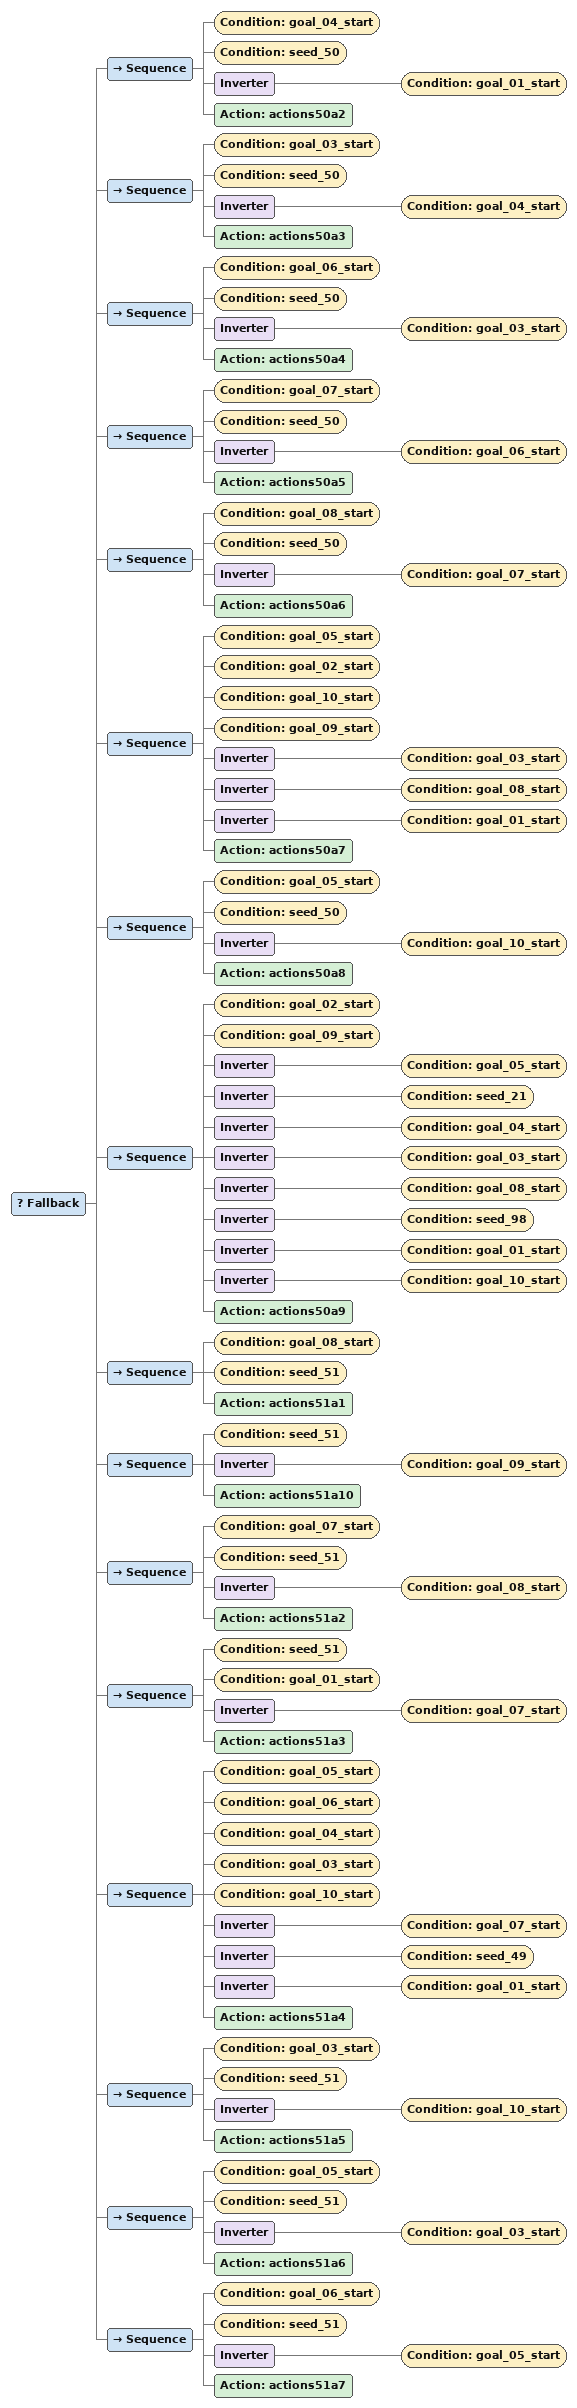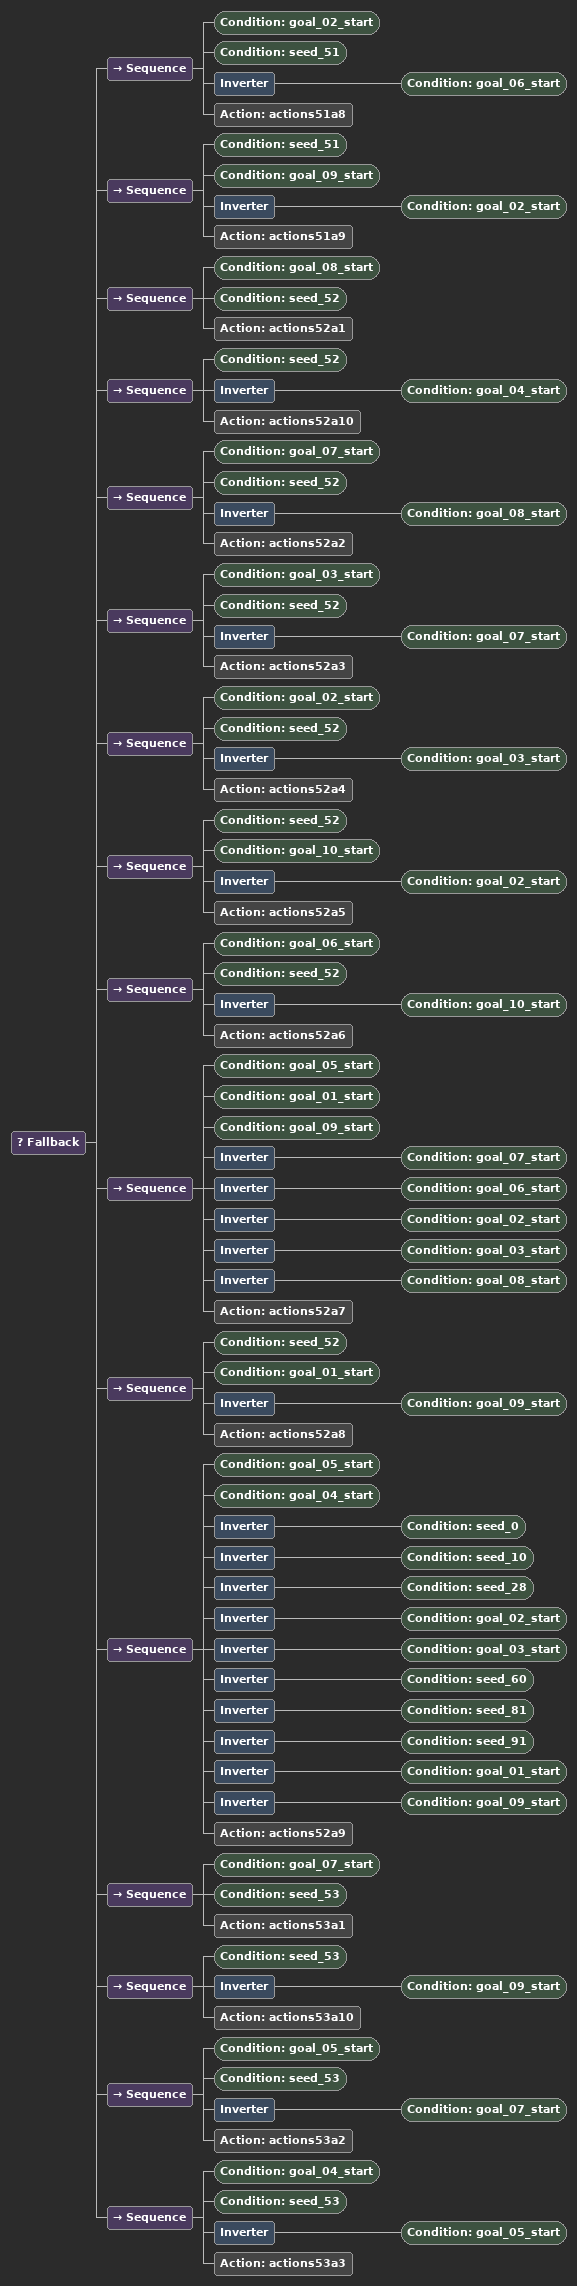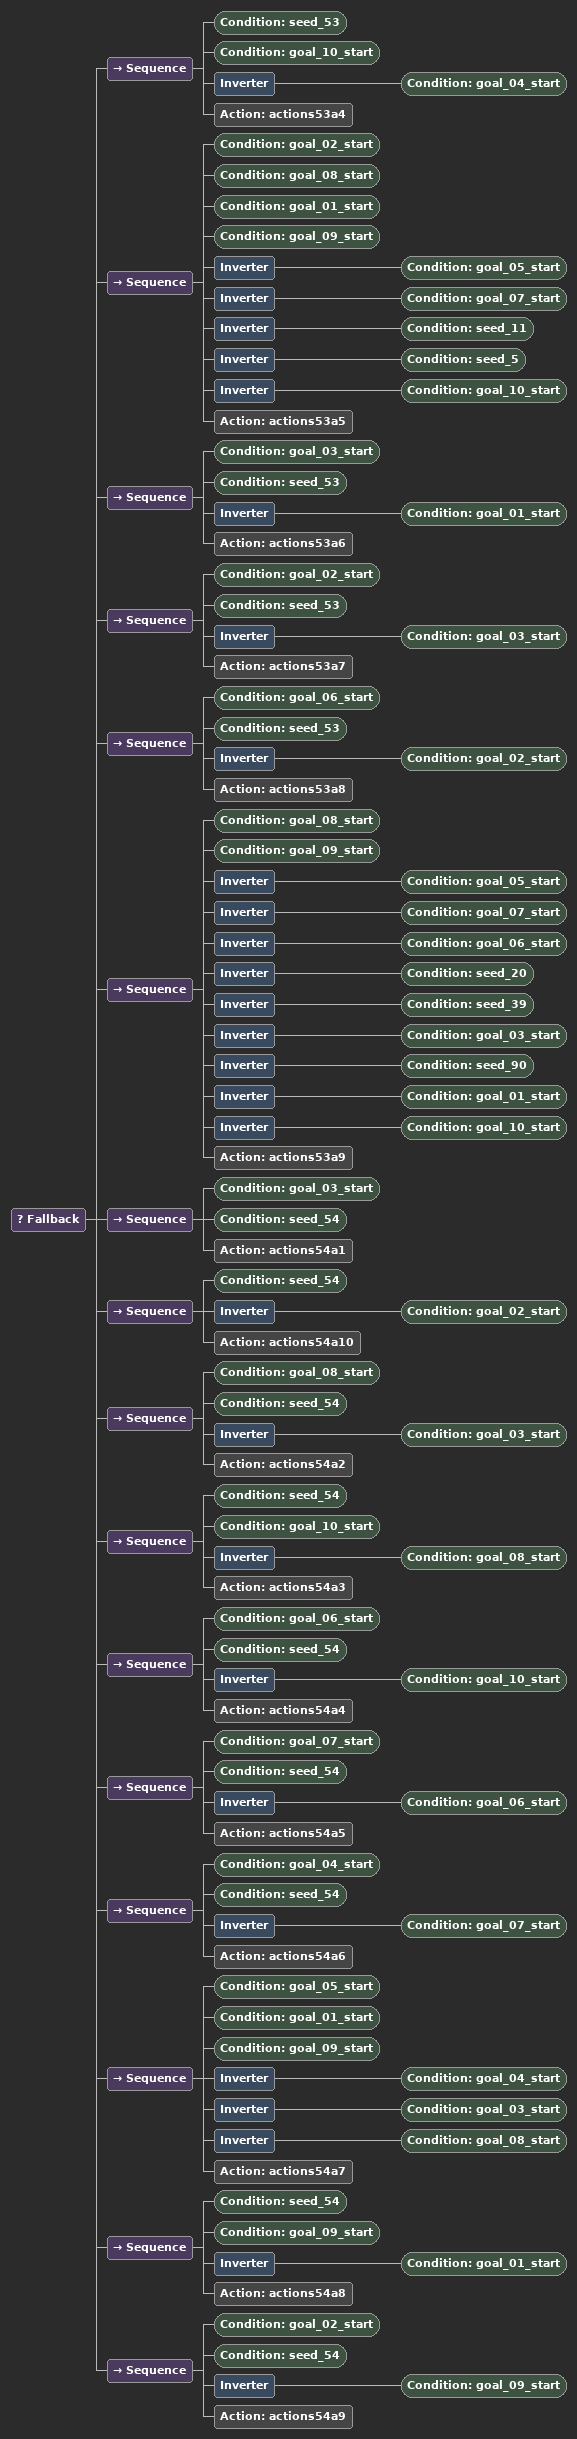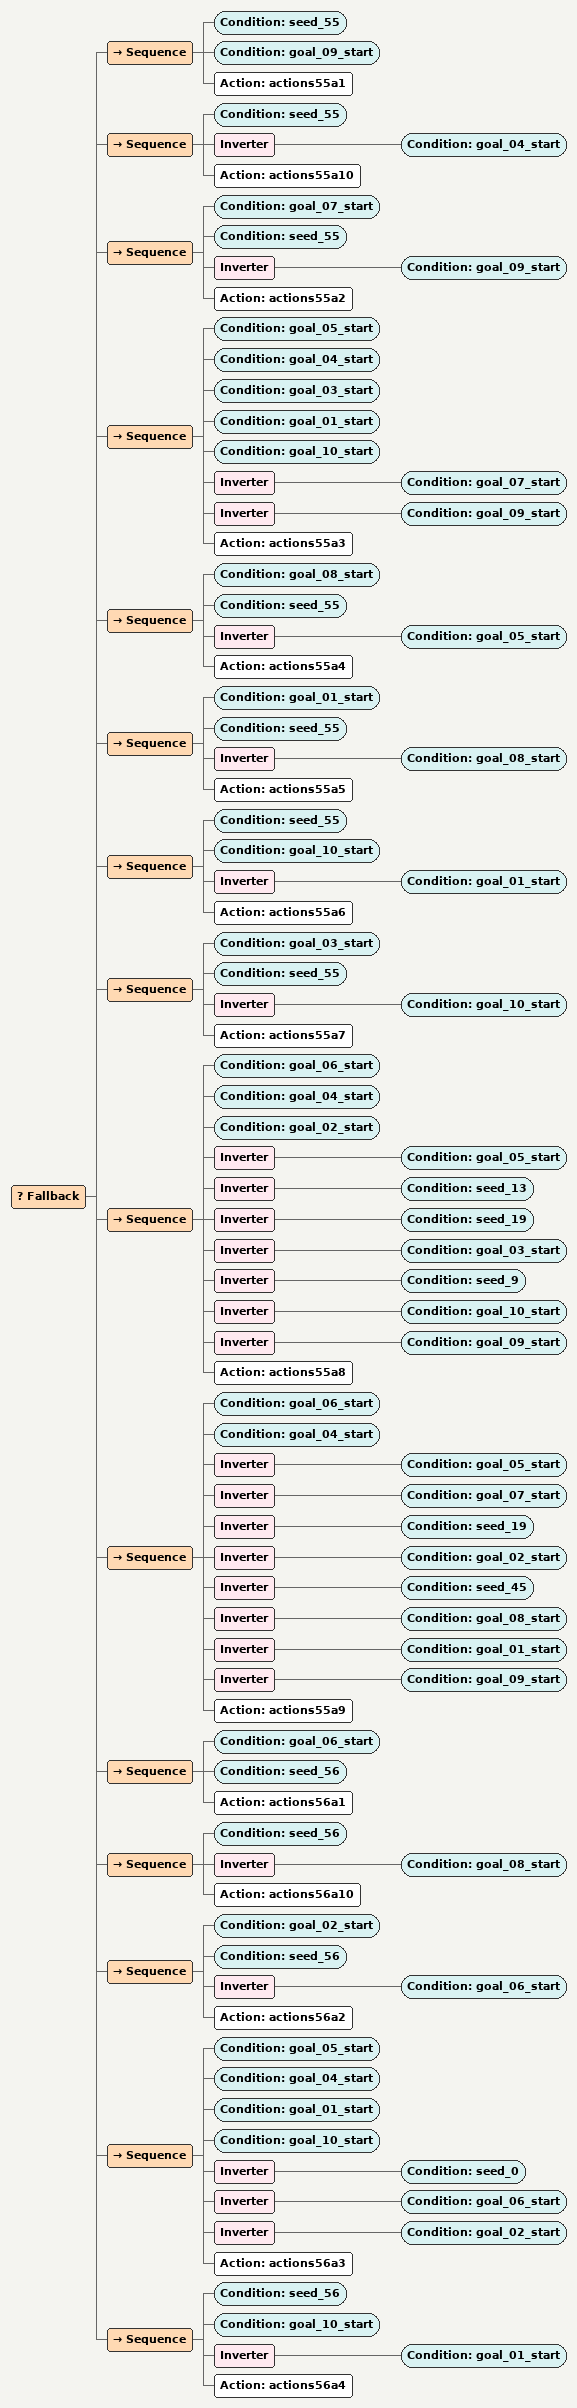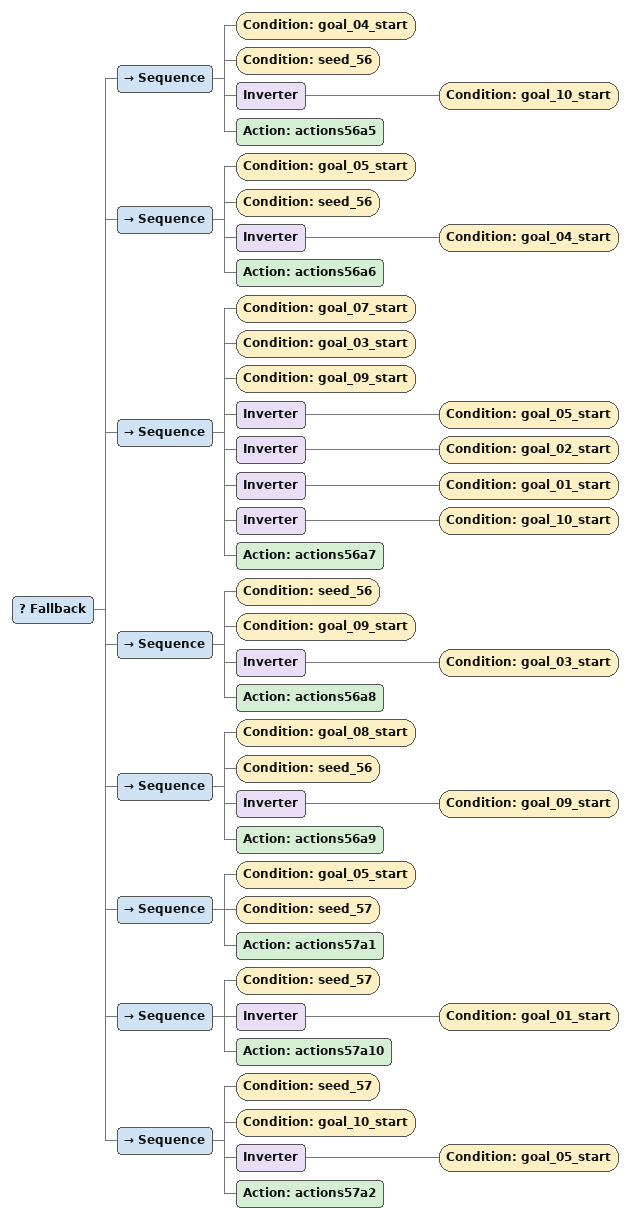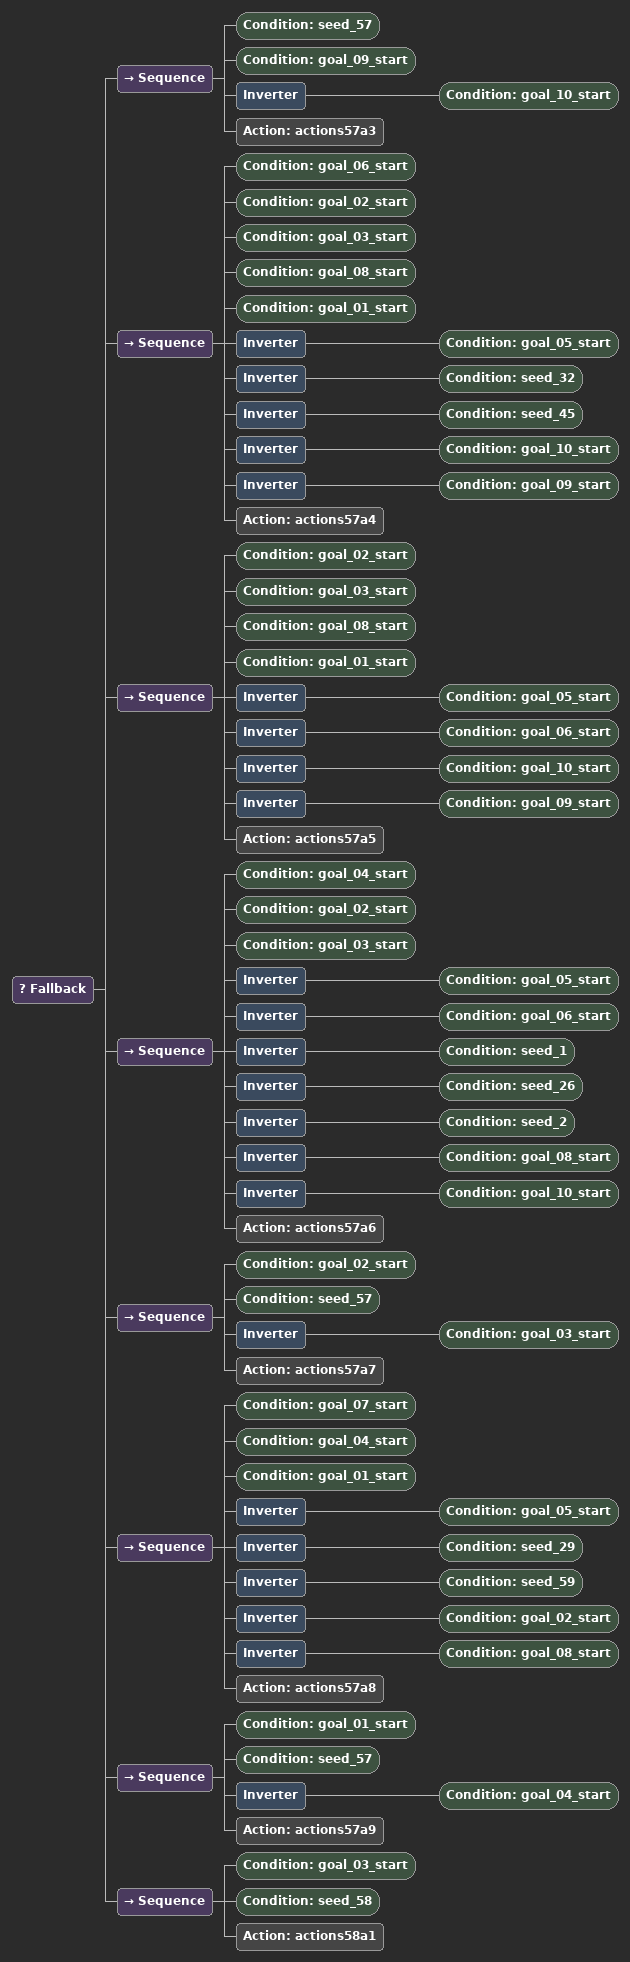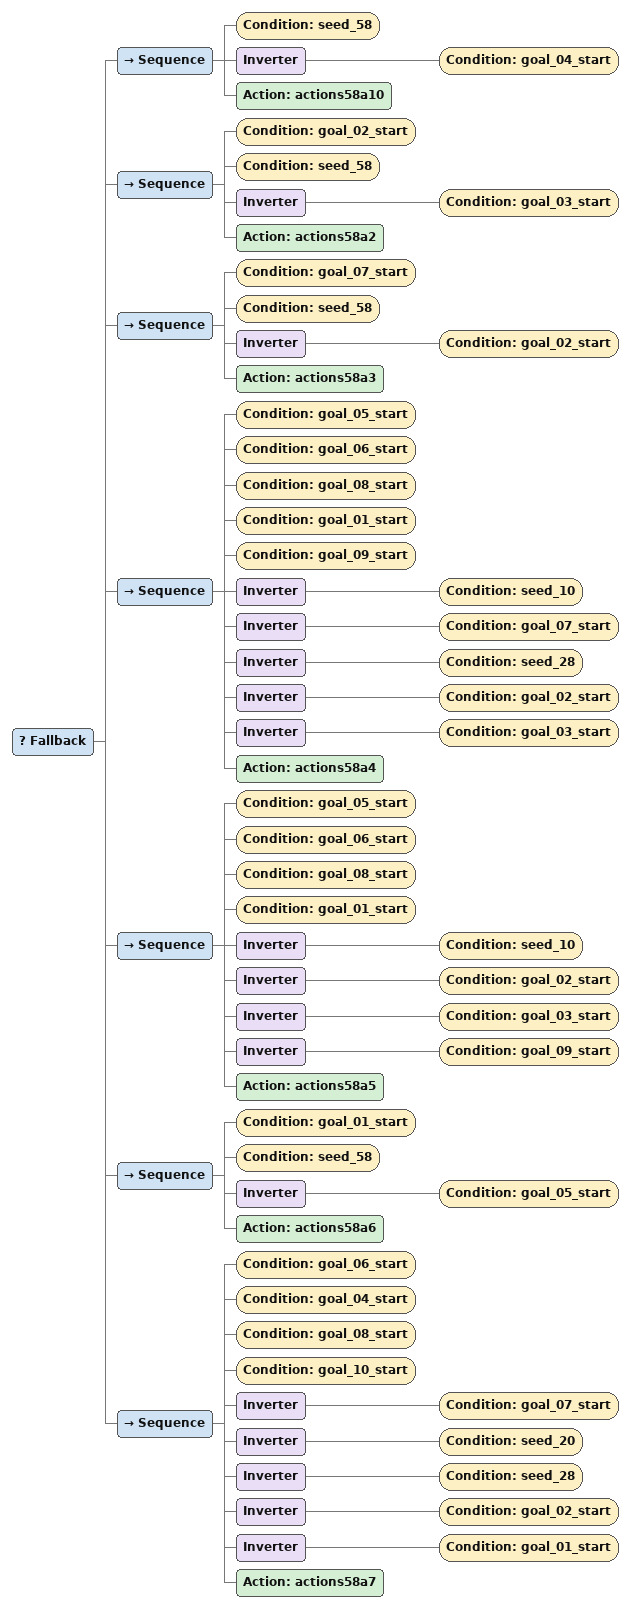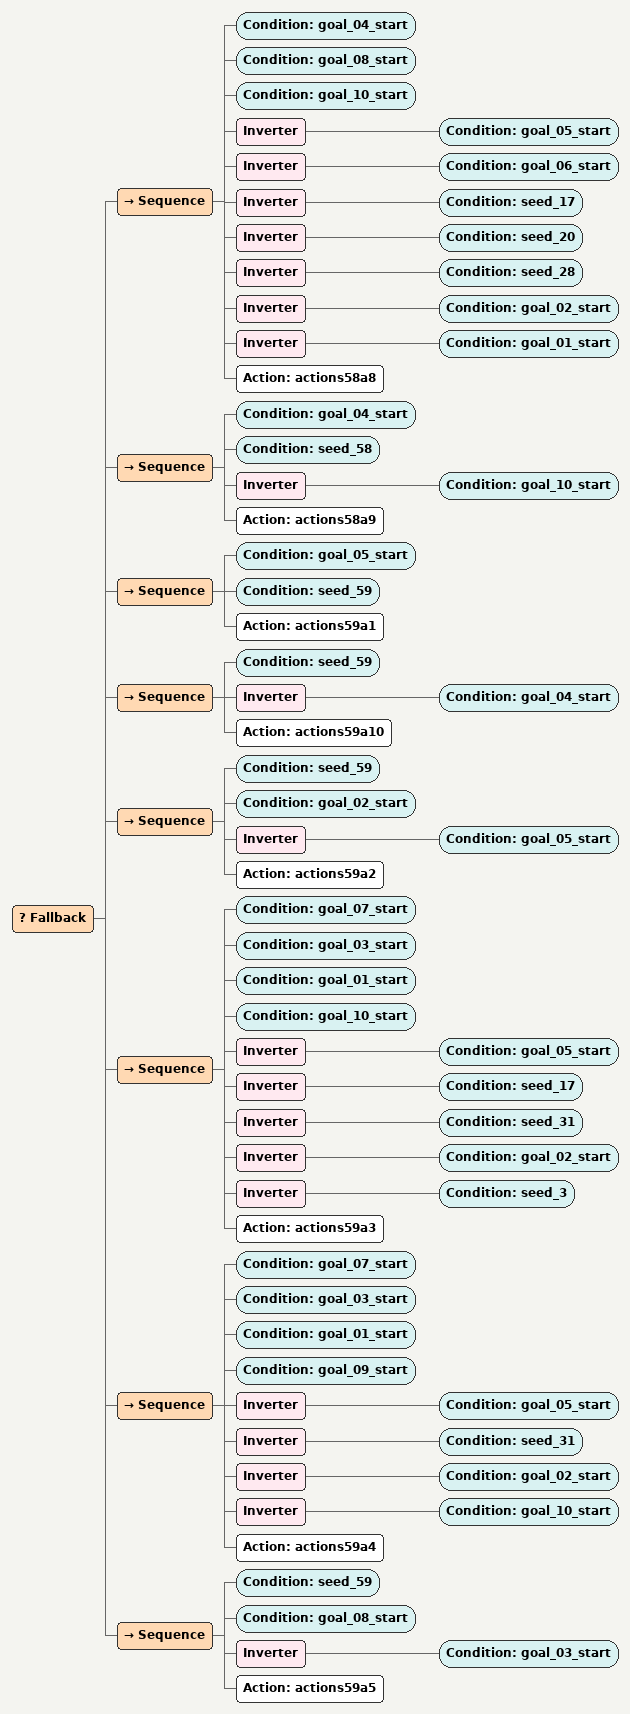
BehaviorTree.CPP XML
<Fallback>
      <Sequence>
        <Condition ID="goal_04_start"/>
        <Condition ID="seed_50"/>
        <Inverter>
          <Condition ID="goal_01_start"/>
        </Inverter>
        <Action ID="actions50a2"/>
      </Sequence>
      <Sequence>
        <Condition ID="goal_03_start"/>
        <Condition ID="seed_50"/>
        <Inverter>
          <Condition ID="goal_04_start"/>
        </Inverter>
        <Action ID="actions50a3"/>
      </Sequence>
      <Sequence>
        <Condition ID="goal_06_start"/>
        <Condition ID="seed_50"/>
        <Inverter>
          <Condition ID="goal_03_start"/>
        </Inverter>
        <Action ID="actions50a4"/>
      </Sequence>
      <Sequence>
        <Condition ID="goal_07_start"/>
        <Condition ID="seed_50"/>
        <Inverter>
          <Condition ID="goal_06_start"/>
        </Inverter>
        <Action ID="actions50a5"/>
      </Sequence>
      <Sequence>
        <Condition ID="goal_08_start"/>
        <Condition ID="seed_50"/>
        <Inverter>
          <Condition ID="goal_07_start"/>
        </Inverter>
        <Action ID="actions50a6"/>
      </Sequence>
      <Sequence>
        <Condition ID="goal_05_start"/>
        <Condition ID="goal_02_start"/>
        <Condition ID="goal_10_start"/>
        <Condition ID="goal_09_start"/>
        <Inverter>
          <Condition ID="goal_03_start"/>
        </Inverter>
        <Inverter>
          <Condition ID="goal_08_start"/>
        </Inverter>
        <Inverter>
          <Condition ID="goal_01_start"/>
        </Inverter>
        <Action ID="actions50a7"/>
      </Sequence>
      <Sequence>
        <Condition ID="goal_05_start"/>
        <Condition ID="seed_50"/>
        <Inverter>
          <Condition ID="goal_10_start"/>
        </Inverter>
        <Action ID="actions50a8"/>
      </Sequence>
      <Sequence>
        <Condition ID="goal_02_start"/>
        <Condition ID="goal_09_start"/>
        <Inverter>
          <Condition ID="goal_05_start"/>
        </Inverter>
        <Inverter>
          <Condition ID="seed_21"/>
        </Inverter>
        <Inverter>
          <Condition ID="goal_04_start"/>
        </Inverter>
        <Inverter>
          <Condition ID="goal_03_start"/>
        </Inverter>
        <Inverter>
          <Condition ID="goal_08_start"/>
        </Inverter>
        <Inverter>
          <Condition ID="seed_98"/>
        </Inverter>
        <Inverter>
          <Condition ID="goal_01_start"/>
        </Inverter>
        <Inverter>
          <Condition ID="goal_10_start"/>
        </Inverter>
        <Action ID="actions50a9"/>
      </Sequence>
      <Sequence>
        <Condition ID="goal_08_start"/>
        <Condition ID="seed_51"/>
        <Action ID="actions51a1"/>
      </Sequence>
      <Sequence>
        <Condition ID="seed_51"/>
        <Inverter>
          <Condition ID="goal_09_start"/>
        </Inverter>
        <Action ID="actions51a10"/>
      </Sequence>
      <Sequence>
        <Condition ID="goal_07_start"/>
        <Condition ID="seed_51"/>
        <Inverter>
          <Condition ID="goal_08_start"/>
        </Inverter>
        <Action ID="actions51a2"/>
      </Sequence>
      <Sequence>
        <Condition ID="seed_51"/>
        <Condition ID="goal_01_start"/>
        <Inverter>
          <Condition ID="goal_07_start"/>
        </Inverter>
        <Action ID="actions51a3"/>
      </Sequence>
      <Sequence>
        <Condition ID="goal_05_start"/>
        <Condition ID="goal_06_start"/>
        <Condition ID="goal_04_start"/>
        <Condition ID="goal_03_start"/>
        <Condition ID="goal_10_start"/>
        <Inverter>
          <Condition ID="goal_07_start"/>
        </Inverter>
        <Inverter>
          <Condition ID="seed_49"/>
        </Inverter>
        <Inverter>
          <Condition ID="goal_01_start"/>
        </Inverter>
        <Action ID="actions51a4"/>
      </Sequence>
      <Sequence>
        <Condition ID="goal_03_start"/>
        <Condition ID="seed_51"/>
        <Inverter>
          <Condition ID="goal_10_start"/>
        </Inverter>
        <Action ID="actions51a5"/>
      </Sequence>
      <Sequence>
        <Condition ID="goal_05_start"/>
        <Condition ID="seed_51"/>
        <Inverter>
          <Condition ID="goal_03_start"/>
        </Inverter>
        <Action ID="actions51a6"/>
      </Sequence>
      <Sequence>
        <Condition ID="goal_06_start"/>
        <Condition ID="seed_51"/>
        <Inverter>
          <Condition ID="goal_05_start"/>
        </Inverter>
        <Action ID="actions51a7"/>
      </Sequence>
</Fallback>

<Fallback>
      <Sequence>
        <Condition ID="goal_02_start"/>
        <Condition ID="seed_51"/>
        <Inverter>
          <Condition ID="goal_06_start"/>
        </Inverter>
        <Action ID="actions51a8"/>
      </Sequence>
      <Sequence>
        <Condition ID="seed_51"/>
        <Condition ID="goal_09_start"/>
        <Inverter>
          <Condition ID="goal_02_start"/>
        </Inverter>
        <Action ID="actions51a9"/>
      </Sequence>
      <Sequence>
        <Condition ID="goal_08_start"/>
        <Condition ID="seed_52"/>
        <Action ID="actions52a1"/>
      </Sequence>
      <Sequence>
        <Condition ID="seed_52"/>
        <Inverter>
          <Condition ID="goal_04_start"/>
        </Inverter>
        <Action ID="actions52a10"/>
      </Sequence>
      <Sequence>
        <Condition ID="goal_07_start"/>
        <Condition ID="seed_52"/>
        <Inverter>
          <Condition ID="goal_08_start"/>
        </Inverter>
        <Action ID="actions52a2"/>
      </Sequence>
      <Sequence>
        <Condition ID="goal_03_start"/>
        <Condition ID="seed_52"/>
        <Inverter>
          <Condition ID="goal_07_start"/>
        </Inverter>
        <Action ID="actions52a3"/>
      </Sequence>
      <Sequence>
        <Condition ID="goal_02_start"/>
        <Condition ID="seed_52"/>
        <Inverter>
          <Condition ID="goal_03_start"/>
        </Inverter>
        <Action ID="actions52a4"/>
      </Sequence>
      <Sequence>
        <Condition ID="seed_52"/>
        <Condition ID="goal_10_start"/>
        <Inverter>
          <Condition ID="goal_02_start"/>
        </Inverter>
        <Action ID="actions52a5"/>
      </Sequence>
      <Sequence>
        <Condition ID="goal_06_start"/>
        <Condition ID="seed_52"/>
        <Inverter>
          <Condition ID="goal_10_start"/>
        </Inverter>
        <Action ID="actions52a6"/>
      </Sequence>
      <Sequence>
        <Condition ID="goal_05_start"/>
        <Condition ID="goal_01_start"/>
        <Condition ID="goal_09_start"/>
        <Inverter>
          <Condition ID="goal_07_start"/>
        </Inverter>
        <Inverter>
          <Condition ID="goal_06_start"/>
        </Inverter>
        <Inverter>
          <Condition ID="goal_02_start"/>
        </Inverter>
        <Inverter>
          <Condition ID="goal_03_start"/>
        </Inverter>
        <Inverter>
          <Condition ID="goal_08_start"/>
        </Inverter>
        <Action ID="actions52a7"/>
      </Sequence>
      <Sequence>
        <Condition ID="seed_52"/>
        <Condition ID="goal_01_start"/>
        <Inverter>
          <Condition ID="goal_09_start"/>
        </Inverter>
        <Action ID="actions52a8"/>
      </Sequence>
      <Sequence>
        <Condition ID="goal_05_start"/>
        <Condition ID="goal_04_start"/>
        <Inverter>
          <Condition ID="seed_0"/>
        </Inverter>
        <Inverter>
          <Condition ID="seed_10"/>
        </Inverter>
        <Inverter>
          <Condition ID="seed_28"/>
        </Inverter>
        <Inverter>
          <Condition ID="goal_02_start"/>
        </Inverter>
        <Inverter>
          <Condition ID="goal_03_start"/>
        </Inverter>
        <Inverter>
          <Condition ID="seed_60"/>
        </Inverter>
        <Inverter>
          <Condition ID="seed_81"/>
        </Inverter>
        <Inverter>
          <Condition ID="seed_91"/>
        </Inverter>
        <Inverter>
          <Condition ID="goal_01_start"/>
        </Inverter>
        <Inverter>
          <Condition ID="goal_09_start"/>
        </Inverter>
        <Action ID="actions52a9"/>
      </Sequence>
      <Sequence>
        <Condition ID="goal_07_start"/>
        <Condition ID="seed_53"/>
        <Action ID="actions53a1"/>
      </Sequence>
      <Sequence>
        <Condition ID="seed_53"/>
        <Inverter>
          <Condition ID="goal_09_start"/>
        </Inverter>
        <Action ID="actions53a10"/>
      </Sequence>
      <Sequence>
        <Condition ID="goal_05_start"/>
        <Condition ID="seed_53"/>
        <Inverter>
          <Condition ID="goal_07_start"/>
        </Inverter>
        <Action ID="actions53a2"/>
      </Sequence>
      <Sequence>
        <Condition ID="goal_04_start"/>
        <Condition ID="seed_53"/>
        <Inverter>
          <Condition ID="goal_05_start"/>
        </Inverter>
        <Action ID="actions53a3"/>
      </Sequence>
</Fallback>

<Fallback>
      <Sequence>
        <Condition ID="seed_53"/>
        <Condition ID="goal_10_start"/>
        <Inverter>
          <Condition ID="goal_04_start"/>
        </Inverter>
        <Action ID="actions53a4"/>
      </Sequence>
      <Sequence>
        <Condition ID="goal_02_start"/>
        <Condition ID="goal_08_start"/>
        <Condition ID="goal_01_start"/>
        <Condition ID="goal_09_start"/>
        <Inverter>
          <Condition ID="goal_05_start"/>
        </Inverter>
        <Inverter>
          <Condition ID="goal_07_start"/>
        </Inverter>
        <Inverter>
          <Condition ID="seed_11"/>
        </Inverter>
        <Inverter>
          <Condition ID="seed_5"/>
        </Inverter>
        <Inverter>
          <Condition ID="goal_10_start"/>
        </Inverter>
        <Action ID="actions53a5"/>
      </Sequence>
      <Sequence>
        <Condition ID="goal_03_start"/>
        <Condition ID="seed_53"/>
        <Inverter>
          <Condition ID="goal_01_start"/>
        </Inverter>
        <Action ID="actions53a6"/>
      </Sequence>
      <Sequence>
        <Condition ID="goal_02_start"/>
        <Condition ID="seed_53"/>
        <Inverter>
          <Condition ID="goal_03_start"/>
        </Inverter>
        <Action ID="actions53a7"/>
      </Sequence>
      <Sequence>
        <Condition ID="goal_06_start"/>
        <Condition ID="seed_53"/>
        <Inverter>
          <Condition ID="goal_02_start"/>
        </Inverter>
        <Action ID="actions53a8"/>
      </Sequence>
      <Sequence>
        <Condition ID="goal_08_start"/>
        <Condition ID="goal_09_start"/>
        <Inverter>
          <Condition ID="goal_05_start"/>
        </Inverter>
        <Inverter>
          <Condition ID="goal_07_start"/>
        </Inverter>
        <Inverter>
          <Condition ID="goal_06_start"/>
        </Inverter>
        <Inverter>
          <Condition ID="seed_20"/>
        </Inverter>
        <Inverter>
          <Condition ID="seed_39"/>
        </Inverter>
        <Inverter>
          <Condition ID="goal_03_start"/>
        </Inverter>
        <Inverter>
          <Condition ID="seed_90"/>
        </Inverter>
        <Inverter>
          <Condition ID="goal_01_start"/>
        </Inverter>
        <Inverter>
          <Condition ID="goal_10_start"/>
        </Inverter>
        <Action ID="actions53a9"/>
      </Sequence>
      <Sequence>
        <Condition ID="goal_03_start"/>
        <Condition ID="seed_54"/>
        <Action ID="actions54a1"/>
      </Sequence>
      <Sequence>
        <Condition ID="seed_54"/>
        <Inverter>
          <Condition ID="goal_02_start"/>
        </Inverter>
        <Action ID="actions54a10"/>
      </Sequence>
      <Sequence>
        <Condition ID="goal_08_start"/>
        <Condition ID="seed_54"/>
        <Inverter>
          <Condition ID="goal_03_start"/>
        </Inverter>
        <Action ID="actions54a2"/>
      </Sequence>
      <Sequence>
        <Condition ID="seed_54"/>
        <Condition ID="goal_10_start"/>
        <Inverter>
          <Condition ID="goal_08_start"/>
        </Inverter>
        <Action ID="actions54a3"/>
      </Sequence>
      <Sequence>
        <Condition ID="goal_06_start"/>
        <Condition ID="seed_54"/>
        <Inverter>
          <Condition ID="goal_10_start"/>
        </Inverter>
        <Action ID="actions54a4"/>
      </Sequence>
      <Sequence>
        <Condition ID="goal_07_start"/>
        <Condition ID="seed_54"/>
        <Inverter>
          <Condition ID="goal_06_start"/>
        </Inverter>
        <Action ID="actions54a5"/>
      </Sequence>
      <Sequence>
        <Condition ID="goal_04_start"/>
        <Condition ID="seed_54"/>
        <Inverter>
          <Condition ID="goal_07_start"/>
        </Inverter>
        <Action ID="actions54a6"/>
      </Sequence>
      <Sequence>
        <Condition ID="goal_05_start"/>
        <Condition ID="goal_01_start"/>
        <Condition ID="goal_09_start"/>
        <Inverter>
          <Condition ID="goal_04_start"/>
        </Inverter>
        <Inverter>
          <Condition ID="goal_03_start"/>
        </Inverter>
        <Inverter>
          <Condition ID="goal_08_start"/>
        </Inverter>
        <Action ID="actions54a7"/>
      </Sequence>
      <Sequence>
        <Condition ID="seed_54"/>
        <Condition ID="goal_09_start"/>
        <Inverter>
          <Condition ID="goal_01_start"/>
        </Inverter>
        <Action ID="actions54a8"/>
      </Sequence>
      <Sequence>
        <Condition ID="goal_02_start"/>
        <Condition ID="seed_54"/>
        <Inverter>
          <Condition ID="goal_09_start"/>
        </Inverter>
        <Action ID="actions54a9"/>
      </Sequence>
</Fallback>

<Fallback>
      <Sequence>
        <Condition ID="seed_55"/>
        <Condition ID="goal_09_start"/>
        <Action ID="actions55a1"/>
      </Sequence>
      <Sequence>
        <Condition ID="seed_55"/>
        <Inverter>
          <Condition ID="goal_04_start"/>
        </Inverter>
        <Action ID="actions55a10"/>
      </Sequence>
      <Sequence>
        <Condition ID="goal_07_start"/>
        <Condition ID="seed_55"/>
        <Inverter>
          <Condition ID="goal_09_start"/>
        </Inverter>
        <Action ID="actions55a2"/>
      </Sequence>
      <Sequence>
        <Condition ID="goal_05_start"/>
        <Condition ID="goal_04_start"/>
        <Condition ID="goal_03_start"/>
        <Condition ID="goal_01_start"/>
        <Condition ID="goal_10_start"/>
        <Inverter>
          <Condition ID="goal_07_start"/>
        </Inverter>
        <Inverter>
          <Condition ID="goal_09_start"/>
        </Inverter>
        <Action ID="actions55a3"/>
      </Sequence>
      <Sequence>
        <Condition ID="goal_08_start"/>
        <Condition ID="seed_55"/>
        <Inverter>
          <Condition ID="goal_05_start"/>
        </Inverter>
        <Action ID="actions55a4"/>
      </Sequence>
      <Sequence>
        <Condition ID="goal_01_start"/>
        <Condition ID="seed_55"/>
        <Inverter>
          <Condition ID="goal_08_start"/>
        </Inverter>
        <Action ID="actions55a5"/>
      </Sequence>
      <Sequence>
        <Condition ID="seed_55"/>
        <Condition ID="goal_10_start"/>
        <Inverter>
          <Condition ID="goal_01_start"/>
        </Inverter>
        <Action ID="actions55a6"/>
      </Sequence>
      <Sequence>
        <Condition ID="goal_03_start"/>
        <Condition ID="seed_55"/>
        <Inverter>
          <Condition ID="goal_10_start"/>
        </Inverter>
        <Action ID="actions55a7"/>
      </Sequence>
      <Sequence>
        <Condition ID="goal_06_start"/>
        <Condition ID="goal_04_start"/>
        <Condition ID="goal_02_start"/>
        <Inverter>
          <Condition ID="goal_05_start"/>
        </Inverter>
        <Inverter>
          <Condition ID="seed_13"/>
        </Inverter>
        <Inverter>
          <Condition ID="seed_19"/>
        </Inverter>
        <Inverter>
          <Condition ID="goal_03_start"/>
        </Inverter>
        <Inverter>
          <Condition ID="seed_9"/>
        </Inverter>
        <Inverter>
          <Condition ID="goal_10_start"/>
        </Inverter>
        <Inverter>
          <Condition ID="goal_09_start"/>
        </Inverter>
        <Action ID="actions55a8"/>
      </Sequence>
      <Sequence>
        <Condition ID="goal_06_start"/>
        <Condition ID="goal_04_start"/>
        <Inverter>
          <Condition ID="goal_05_start"/>
        </Inverter>
        <Inverter>
          <Condition ID="goal_07_start"/>
        </Inverter>
        <Inverter>
          <Condition ID="seed_19"/>
        </Inverter>
        <Inverter>
          <Condition ID="goal_02_start"/>
        </Inverter>
        <Inverter>
          <Condition ID="seed_45"/>
        </Inverter>
        <Inverter>
          <Condition ID="goal_08_start"/>
        </Inverter>
        <Inverter>
          <Condition ID="goal_01_start"/>
        </Inverter>
        <Inverter>
          <Condition ID="goal_09_start"/>
        </Inverter>
        <Action ID="actions55a9"/>
      </Sequence>
      <Sequence>
        <Condition ID="goal_06_start"/>
        <Condition ID="seed_56"/>
        <Action ID="actions56a1"/>
      </Sequence>
      <Sequence>
        <Condition ID="seed_56"/>
        <Inverter>
          <Condition ID="goal_08_start"/>
        </Inverter>
        <Action ID="actions56a10"/>
      </Sequence>
      <Sequence>
        <Condition ID="goal_02_start"/>
        <Condition ID="seed_56"/>
        <Inverter>
          <Condition ID="goal_06_start"/>
        </Inverter>
        <Action ID="actions56a2"/>
      </Sequence>
      <Sequence>
        <Condition ID="goal_05_start"/>
        <Condition ID="goal_04_start"/>
        <Condition ID="goal_01_start"/>
        <Condition ID="goal_10_start"/>
        <Inverter>
          <Condition ID="seed_0"/>
        </Inverter>
        <Inverter>
          <Condition ID="goal_06_start"/>
        </Inverter>
        <Inverter>
          <Condition ID="goal_02_start"/>
        </Inverter>
        <Action ID="actions56a3"/>
      </Sequence>
      <Sequence>
        <Condition ID="seed_56"/>
        <Condition ID="goal_10_start"/>
        <Inverter>
          <Condition ID="goal_01_start"/>
        </Inverter>
        <Action ID="actions56a4"/>
      </Sequence>
</Fallback>

<Fallback>
      <Sequence>
        <Condition ID="goal_04_start"/>
        <Condition ID="seed_56"/>
        <Inverter>
          <Condition ID="goal_10_start"/>
        </Inverter>
        <Action ID="actions56a5"/>
      </Sequence>
      <Sequence>
        <Condition ID="goal_05_start"/>
        <Condition ID="seed_56"/>
        <Inverter>
          <Condition ID="goal_04_start"/>
        </Inverter>
        <Action ID="actions56a6"/>
      </Sequence>
      <Sequence>
        <Condition ID="goal_07_start"/>
        <Condition ID="goal_03_start"/>
        <Condition ID="goal_09_start"/>
        <Inverter>
          <Condition ID="goal_05_start"/>
        </Inverter>
        <Inverter>
          <Condition ID="goal_02_start"/>
        </Inverter>
        <Inverter>
          <Condition ID="goal_01_start"/>
        </Inverter>
        <Inverter>
          <Condition ID="goal_10_start"/>
        </Inverter>
        <Action ID="actions56a7"/>
      </Sequence>
      <Sequence>
        <Condition ID="seed_56"/>
        <Condition ID="goal_09_start"/>
        <Inverter>
          <Condition ID="goal_03_start"/>
        </Inverter>
        <Action ID="actions56a8"/>
      </Sequence>
      <Sequence>
        <Condition ID="goal_08_start"/>
        <Condition ID="seed_56"/>
        <Inverter>
          <Condition ID="goal_09_start"/>
        </Inverter>
        <Action ID="actions56a9"/>
      </Sequence>
      <Sequence>
        <Condition ID="goal_05_start"/>
        <Condition ID="seed_57"/>
        <Action ID="actions57a1"/>
      </Sequence>
      <Sequence>
        <Condition ID="seed_57"/>
        <Inverter>
          <Condition ID="goal_01_start"/>
        </Inverter>
        <Action ID="actions57a10"/>
      </Sequence>
      <Sequence>
        <Condition ID="seed_57"/>
        <Condition ID="goal_10_start"/>
        <Inverter>
          <Condition ID="goal_05_start"/>
        </Inverter>
        <Action ID="actions57a2"/>
      </Sequence>
</Fallback>

<Fallback>
      <Sequence>
        <Condition ID="seed_57"/>
        <Condition ID="goal_09_start"/>
        <Inverter>
          <Condition ID="goal_10_start"/>
        </Inverter>
        <Action ID="actions57a3"/>
      </Sequence>
      <Sequence>
        <Condition ID="goal_06_start"/>
        <Condition ID="goal_02_start"/>
        <Condition ID="goal_03_start"/>
        <Condition ID="goal_08_start"/>
        <Condition ID="goal_01_start"/>
        <Inverter>
          <Condition ID="goal_05_start"/>
        </Inverter>
        <Inverter>
          <Condition ID="seed_32"/>
        </Inverter>
        <Inverter>
          <Condition ID="seed_45"/>
        </Inverter>
        <Inverter>
          <Condition ID="goal_10_start"/>
        </Inverter>
        <Inverter>
          <Condition ID="goal_09_start"/>
        </Inverter>
        <Action ID="actions57a4"/>
      </Sequence>
      <Sequence>
        <Condition ID="goal_02_start"/>
        <Condition ID="goal_03_start"/>
        <Condition ID="goal_08_start"/>
        <Condition ID="goal_01_start"/>
        <Inverter>
          <Condition ID="goal_05_start"/>
        </Inverter>
        <Inverter>
          <Condition ID="goal_06_start"/>
        </Inverter>
        <Inverter>
          <Condition ID="goal_10_start"/>
        </Inverter>
        <Inverter>
          <Condition ID="goal_09_start"/>
        </Inverter>
        <Action ID="actions57a5"/>
      </Sequence>
      <Sequence>
        <Condition ID="goal_04_start"/>
        <Condition ID="goal_02_start"/>
        <Condition ID="goal_03_start"/>
        <Inverter>
          <Condition ID="goal_05_start"/>
        </Inverter>
        <Inverter>
          <Condition ID="goal_06_start"/>
        </Inverter>
        <Inverter>
          <Condition ID="seed_1"/>
        </Inverter>
        <Inverter>
          <Condition ID="seed_26"/>
        </Inverter>
        <Inverter>
          <Condition ID="seed_2"/>
        </Inverter>
        <Inverter>
          <Condition ID="goal_08_start"/>
        </Inverter>
        <Inverter>
          <Condition ID="goal_10_start"/>
        </Inverter>
        <Action ID="actions57a6"/>
      </Sequence>
      <Sequence>
        <Condition ID="goal_02_start"/>
        <Condition ID="seed_57"/>
        <Inverter>
          <Condition ID="goal_03_start"/>
        </Inverter>
        <Action ID="actions57a7"/>
      </Sequence>
      <Sequence>
        <Condition ID="goal_07_start"/>
        <Condition ID="goal_04_start"/>
        <Condition ID="goal_01_start"/>
        <Inverter>
          <Condition ID="goal_05_start"/>
        </Inverter>
        <Inverter>
          <Condition ID="seed_29"/>
        </Inverter>
        <Inverter>
          <Condition ID="seed_59"/>
        </Inverter>
        <Inverter>
          <Condition ID="goal_02_start"/>
        </Inverter>
        <Inverter>
          <Condition ID="goal_08_start"/>
        </Inverter>
        <Action ID="actions57a8"/>
      </Sequence>
      <Sequence>
        <Condition ID="goal_01_start"/>
        <Condition ID="seed_57"/>
        <Inverter>
          <Condition ID="goal_04_start"/>
        </Inverter>
        <Action ID="actions57a9"/>
      </Sequence>
      <Sequence>
        <Condition ID="goal_03_start"/>
        <Condition ID="seed_58"/>
        <Action ID="actions58a1"/>
      </Sequence>
</Fallback>

<Fallback>
      <Sequence>
        <Condition ID="seed_58"/>
        <Inverter>
          <Condition ID="goal_04_start"/>
        </Inverter>
        <Action ID="actions58a10"/>
      </Sequence>
      <Sequence>
        <Condition ID="goal_02_start"/>
        <Condition ID="seed_58"/>
        <Inverter>
          <Condition ID="goal_03_start"/>
        </Inverter>
        <Action ID="actions58a2"/>
      </Sequence>
      <Sequence>
        <Condition ID="goal_07_start"/>
        <Condition ID="seed_58"/>
        <Inverter>
          <Condition ID="goal_02_start"/>
        </Inverter>
        <Action ID="actions58a3"/>
      </Sequence>
      <Sequence>
        <Condition ID="goal_05_start"/>
        <Condition ID="goal_06_start"/>
        <Condition ID="goal_08_start"/>
        <Condition ID="goal_01_start"/>
        <Condition ID="goal_09_start"/>
        <Inverter>
          <Condition ID="seed_10"/>
        </Inverter>
        <Inverter>
          <Condition ID="goal_07_start"/>
        </Inverter>
        <Inverter>
          <Condition ID="seed_28"/>
        </Inverter>
        <Inverter>
          <Condition ID="goal_02_start"/>
        </Inverter>
        <Inverter>
          <Condition ID="goal_03_start"/>
        </Inverter>
        <Action ID="actions58a4"/>
      </Sequence>
      <Sequence>
        <Condition ID="goal_05_start"/>
        <Condition ID="goal_06_start"/>
        <Condition ID="goal_08_start"/>
        <Condition ID="goal_01_start"/>
        <Inverter>
          <Condition ID="seed_10"/>
        </Inverter>
        <Inverter>
          <Condition ID="goal_02_start"/>
        </Inverter>
        <Inverter>
          <Condition ID="goal_03_start"/>
        </Inverter>
        <Inverter>
          <Condition ID="goal_09_start"/>
        </Inverter>
        <Action ID="actions58a5"/>
      </Sequence>
      <Sequence>
        <Condition ID="goal_01_start"/>
        <Condition ID="seed_58"/>
        <Inverter>
          <Condition ID="goal_05_start"/>
        </Inverter>
        <Action ID="actions58a6"/>
      </Sequence>
      <Sequence>
        <Condition ID="goal_06_start"/>
        <Condition ID="goal_04_start"/>
        <Condition ID="goal_08_start"/>
        <Condition ID="goal_10_start"/>
        <Inverter>
          <Condition ID="goal_07_start"/>
        </Inverter>
        <Inverter>
          <Condition ID="seed_20"/>
        </Inverter>
        <Inverter>
          <Condition ID="seed_28"/>
        </Inverter>
        <Inverter>
          <Condition ID="goal_02_start"/>
        </Inverter>
        <Inverter>
          <Condition ID="goal_01_start"/>
        </Inverter>
        <Action ID="actions58a7"/>
      </Sequence>
</Fallback>

<Fallback>
      <Sequence>
        <Condition ID="goal_04_start"/>
        <Condition ID="goal_08_start"/>
        <Condition ID="goal_10_start"/>
        <Inverter>
          <Condition ID="goal_05_start"/>
        </Inverter>
        <Inverter>
          <Condition ID="goal_06_start"/>
        </Inverter>
        <Inverter>
          <Condition ID="seed_17"/>
        </Inverter>
        <Inverter>
          <Condition ID="seed_20"/>
        </Inverter>
        <Inverter>
          <Condition ID="seed_28"/>
        </Inverter>
        <Inverter>
          <Condition ID="goal_02_start"/>
        </Inverter>
        <Inverter>
          <Condition ID="goal_01_start"/>
        </Inverter>
        <Action ID="actions58a8"/>
      </Sequence>
      <Sequence>
        <Condition ID="goal_04_start"/>
        <Condition ID="seed_58"/>
        <Inverter>
          <Condition ID="goal_10_start"/>
        </Inverter>
        <Action ID="actions58a9"/>
      </Sequence>
      <Sequence>
        <Condition ID="goal_05_start"/>
        <Condition ID="seed_59"/>
        <Action ID="actions59a1"/>
      </Sequence>
      <Sequence>
        <Condition ID="seed_59"/>
        <Inverter>
          <Condition ID="goal_04_start"/>
        </Inverter>
        <Action ID="actions59a10"/>
      </Sequence>
      <Sequence>
        <Condition ID="seed_59"/>
        <Condition ID="goal_02_start"/>
        <Inverter>
          <Condition ID="goal_05_start"/>
        </Inverter>
        <Action ID="actions59a2"/>
      </Sequence>
      <Sequence>
        <Condition ID="goal_07_start"/>
        <Condition ID="goal_03_start"/>
        <Condition ID="goal_01_start"/>
        <Condition ID="goal_10_start"/>
        <Inverter>
          <Condition ID="goal_05_start"/>
        </Inverter>
        <Inverter>
          <Condition ID="seed_17"/>
        </Inverter>
        <Inverter>
          <Condition ID="seed_31"/>
        </Inverter>
        <Inverter>
          <Condition ID="goal_02_start"/>
        </Inverter>
        <Inverter>
          <Condition ID="seed_3"/>
        </Inverter>
        <Action ID="actions59a3"/>
      </Sequence>
      <Sequence>
        <Condition ID="goal_07_start"/>
        <Condition ID="goal_03_start"/>
        <Condition ID="goal_01_start"/>
        <Condition ID="goal_09_start"/>
        <Inverter>
          <Condition ID="goal_05_start"/>
        </Inverter>
        <Inverter>
          <Condition ID="seed_31"/>
        </Inverter>
        <Inverter>
          <Condition ID="goal_02_start"/>
        </Inverter>
        <Inverter>
          <Condition ID="goal_10_start"/>
        </Inverter>
        <Action ID="actions59a4"/>
      </Sequence>
      <Sequence>
        <Condition ID="seed_59"/>
        <Condition ID="goal_08_start"/>
        <Inverter>
          <Condition ID="goal_03_start"/>
        </Inverter>
        <Action ID="actions59a5"/>
      </Sequence>
</Fallback>
